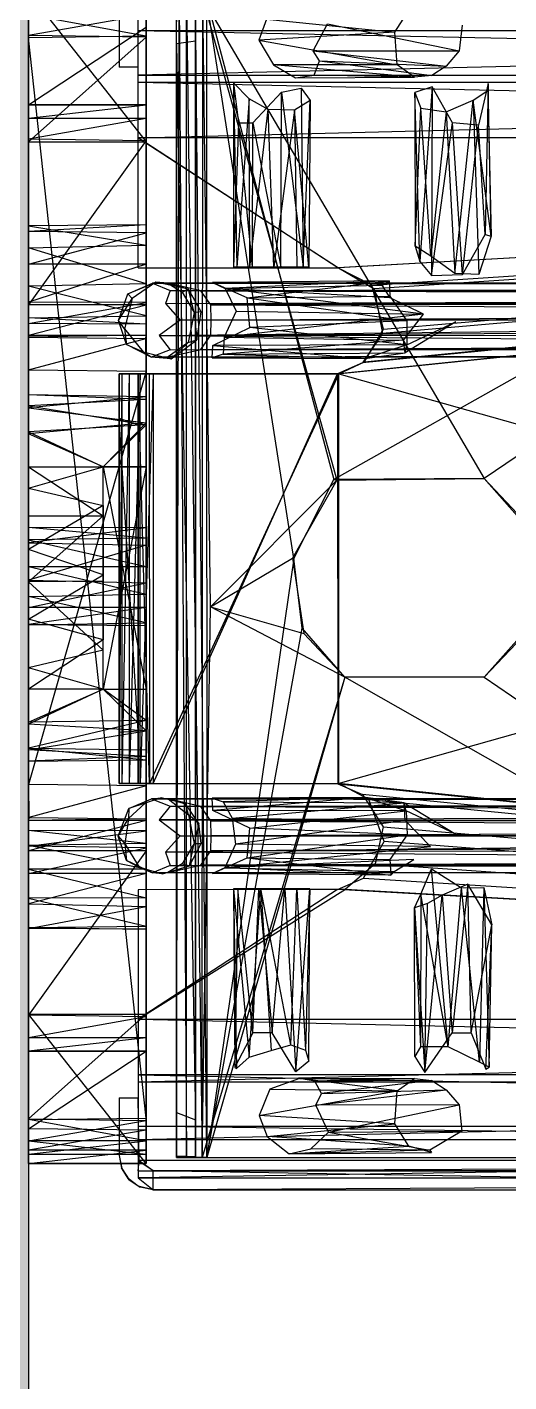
# Model space of a CAD drawing. Header units: inches. Extents: x 0 to 54693, y 0 to 31146.
# Drawn here: x 47753.1 to 47784.9, y 8073.6 to 8163 of the extents above; entities that cross this region are included whole.
import ezdxf

# ---------------------------------------------------------------- set-up
doc = ezdxf.new("R2010")
doc.units = ezdxf.units.IN
doc.header["$MEASUREMENT"] = 0
doc.layers.add('Added', color=3, linetype='Continuous')

msp = doc.modelspace()

# ---------------------------------------------------------------- linework, layer by layer
at = {"layer": 'Added', "linetype": 'Continuous', "lineweight": -2, "ltscale": 0.18}
for p, q in [((47753.23, 8213.325), (47753.23, 5058.325)), ((47760.461, 8147.092), (47760.461, 8166.111)), ((47753.23, 8165.237), (47753.23, 8088.037)), ((47753.23, 8165.237), (47760.989, 8155.387)), ((47753.23, 8129.963), (47753.23, 8165.236)), ((47753.23, 8165.236), (47753.23, 8129.156)), ((47753.23, 8165.236), (47753.23, 8123.552)), ((47760.989, 8088.037), (47760.989, 8165.237)), ((47760.989, 8165.236), (47760.989, 8124.781)), ((47760.989, 8165.236), (47760.989, 8157.837)), ((47753.23, 8162.406), (47753.23, 8164.631)), ((47753.23, 8164.628), (47753.23, 8162.246)), ((47753.23, 8162.406), (47753.23, 8164.628)), ((47759.211, 8164.65), (47759.211, 8160.315)), ((47760.988, 8164.628), (47760.989, 8162.293)), ((47760.989, 8164.632), (47760.989, 8162.293)), ((47760.989, 8162.348), (47760.989, 8164.632)), ((47763, 8088.435), (47762.994, 8164.837)), ((47762.994, 8161.84), (47762.994, 8164.837)), ((47762.994, 8161.84), (47763.006, 8164.754)), ((47763, 8088.435), (47763.166, 8164.837)), ((47763.166, 8164.837), (47763.653, 8088.437)), ((47763.653, 8088.437), (47763.653, 8164.837)), ((47763.653, 8164.837), (47764.684, 8088.437)), ((47764.247, 8164.837), (47764.244, 8162.024)), ((47764.245, 8164.782), (47764.244, 8162.024)), ((47764.246, 8088.437), (47764.247, 8164.837)), ((47764.993, 8088.437), (47764.247, 8164.837)), ((47764.684, 8088.437), (47764.736, 8164.837)), ((47764.736, 8164.837), (47783.287, 8133.187)), ((47765.244, 8124.727), (47764.736, 8164.837)), ((47764.736, 8164.837), (47773.568, 8133.088)), ((47764.98, 8164.837), (47764.993, 8088.437)), ((47764.98, 8164.837), (47773.378, 8133.135)), ((47770.741, 8127.92), (47764.98, 8164.837)), ((47829.694, 8164.837), (47773.378, 8133.135)), ((47777.393, 8162.616), (47778.336, 8164.096)), ((47829.694, 8164.837), (47783.287, 8133.187)), ((47753.23, 8163.759), (47753.23, 8162.406)), ((47753.23, 8162.246), (47753.23, 8163.759)), ((47760.989, 8162.348), (47753.23, 8163.759)), ((47760.989, 8163.759), (47753.23, 8162.406)), ((47924.805, 8163.605), (47760.461, 8159.791)), ((47760.989, 8163.759), (47760.989, 8162.348)), ((47768.918, 8163.47), (47768.428, 8162.101)), ((47768.918, 8163.47), (47777.393, 8162.616)), ((47772.005, 8161.389), (47772.943, 8163.175)), ((47772.943, 8163.175), (47781.632, 8161.382)), ((47753.23, 8157.837), (47760.988, 8162.955)), ((47753.23, 8155.387), (47753.23, 8162.406)), ((47753.23, 8162.406), (47753.23, 8162.246)), ((47760.989, 8162.293), (47753.23, 8162.406)), ((47760.989, 8162.348), (47753.23, 8162.246)), ((47753.23, 8155.387), (47760.989, 8162.293)), ((47753.23, 8162.246), (47753.23, 8090.929)), ((47753.23, 8162.246), (47753.23, 8137.979)), ((47753.23, 8136.268), (47753.23, 8162.246)), ((47753.231, 8126.376), (47753.23, 8162.246)), ((47753.23, 8162.246), (47753.23, 8155.387)), ((47753.23, 8133.961), (47753.23, 8162.246)), ((47753.23, 8162.246), (47753.23, 8130.724)), ((47760.989, 8091.028), (47753.23, 8162.246)), ((47760.461, 8162.721), (47924.805, 8159.331)), ((47760.461, 8162.721), (47924.805, 8162.721)), ((47760.988, 8162.955), (47760.989, 8157.837)), ((47760.989, 8162.348), (47760.989, 8119.306)), ((47760.989, 8091.028), (47760.989, 8162.348)), ((47760.989, 8155.387), (47760.989, 8162.348)), ((47760.989, 8162.348), (47760.989, 8136.724)), ((47760.989, 8162.348), (47760.989, 8133.969)), ((47760.989, 8162.348), (47760.989, 8162.293)), ((47777.393, 8162.616), (47768.428, 8162.101)), ((47777.558, 8160.455), (47777.393, 8162.616)), ((47781.844, 8163.084), (47781.632, 8161.382)), ((47764.244, 8162.024), (47762.994, 8161.84)), ((47762.994, 8091.396), (47762.994, 8161.84)), ((47762.994, 8161.84), (47762.994, 8088.516)), ((47763, 8088.435), (47762.994, 8161.84)), ((47762.994, 8161.84), (47764.244, 8090.906)), ((47764.244, 8162.024), (47764.244, 8088.46)), ((47764.244, 8162.024), (47764.246, 8088.437)), ((47764.244, 8090.906), (47764.244, 8162.024)), ((47768.428, 8162.101), (47777.558, 8160.455)), ((47768.428, 8162.101), (47769.379, 8160.474)), ((47772.005, 8161.389), (47781.632, 8161.382)), ((47772.415, 8160.736), (47772.005, 8161.389)), ((47772.005, 8161.389), (47780.771, 8160.388)), ((47781.632, 8161.382), (47780.771, 8160.388)), ((47777.558, 8160.455), (47769.379, 8160.474)), ((47778.697, 8159.646), (47769.379, 8160.474)), ((47769.379, 8160.474), (47770.836, 8159.607)), ((47772.082, 8159.788), (47772.415, 8160.736)), ((47772.415, 8160.736), (47780.771, 8160.388)), ((47772.415, 8160.736), (47779.829, 8159.767)), ((47778.697, 8159.646), (47777.558, 8160.455)), ((47760.461, 8160.315), (47759.211, 8160.315)), ((47760.461, 8159.791), (47924.805, 8159.791)), ((47760.461, 8155.65), (47924.805, 8159.791)), ((47770.836, 8159.607), (47772.082, 8159.788)), ((47770.836, 8159.607), (47778.697, 8159.646)), ((47772.082, 8159.788), (47779.829, 8159.767)), ((47778.697, 8159.646), (47772.082, 8159.788)), ((47779.829, 8159.767), (47778.697, 8159.646)), ((47780.771, 8160.388), (47779.829, 8159.767)), ((47760.461, 8159.331), (47924.805, 8159.331)), ((47760.461, 8159.331), (47924.805, 8155.65)), ((47766.751, 8159.269), (47766.752, 8147.137)), ((47766.751, 8159.269), (47767.088, 8156.637)), ((47767.779, 8158.221), (47766.751, 8159.269)), ((47766.751, 8159.269), (47766.968, 8147.137)), ((47769.922, 8158.653), (47771.213, 8158.93)), ((47771.213, 8158.93), (47771.339, 8147.137)), ((47771.213, 8158.93), (47771.818, 8158.112)), ((47779.851, 8159.006), (47778.702, 8158.633)), ((47779.851, 8159.006), (47779.037, 8147.51)), ((47779.851, 8159.006), (47779.818, 8146.573)), ((47781.199, 8156.637), (47779.851, 8159.006)), ((47782.571, 8158.134), (47783.536, 8158.768)), ((47783.541, 8159.227), (47782.911, 8156.485)), ((47783.541, 8159.227), (47783.351, 8149.276)), ((47783.536, 8158.768), (47783.541, 8159.227)), ((47783.536, 8158.768), (47783.744, 8149.174)), ((47783.744, 8149.174), (47783.541, 8159.227)), ((47760.989, 8157.837), (47753.23, 8157.832)), ((47753.23, 8157.837), (47753.23, 8149.47)), ((47753.23, 8123.552), (47753.23, 8157.837)), ((47760.989, 8157.837), (47753.23, 8157.837)), ((47753.23, 8157.832), (47753.23, 8149.854)), ((47753.23, 8148.399), (47753.23, 8157.832)), ((47753.23, 8157.832), (47753.23, 8149.47)), ((47753.23, 8155.583), (47753.23, 8157.832)), ((47753.23, 8157.832), (47760.989, 8157.829)), ((47753.23, 8156.959), (47760.989, 8157.829)), ((47760.989, 8157.837), (47760.989, 8157.829)), ((47760.989, 8157.837), (47760.989, 8149.391)), ((47760.989, 8157.829), (47760.989, 8148.575)), ((47760.989, 8157.829), (47760.989, 8149.909)), ((47760.989, 8156.959), (47760.989, 8157.829)), ((47760.989, 8157.829), (47760.989, 8155.474)), ((47760.989, 8144.637), (47760.989, 8157.829)), ((47760.989, 8157.829), (47760.989, 8149.391)), ((47767.779, 8158.221), (47766.968, 8147.137)), ((47767.82, 8147.137), (47767.779, 8158.221)), ((47769.034, 8157.521), (47767.779, 8158.221)), ((47768.034, 8156.637), (47769.922, 8158.653)), ((47769.871, 8147.138), (47769.922, 8158.653)), ((47769.922, 8158.653), (47771.339, 8147.137)), ((47771.818, 8158.112), (47770.765, 8157.477)), ((47771.339, 8147.137), (47771.818, 8158.112)), ((47771.818, 8158.112), (47771.711, 8147.137)), ((47779.037, 8147.51), (47778.702, 8158.633)), ((47778.702, 8158.633), (47778.74, 8148.518)), ((47778.702, 8158.633), (47779.117, 8157.616)), ((47780.782, 8157.372), (47782.571, 8158.134)), ((47781.353, 8146.714), (47782.571, 8158.134)), ((47782.571, 8158.134), (47782.929, 8146.644)), ((47783.744, 8149.174), (47782.571, 8158.134)), ((47753.23, 8156.959), (47753.23, 8155.583)), ((47753.23, 8156.959), (47760.989, 8156.959)), ((47753.23, 8155.583), (47760.989, 8156.959)), ((47767.82, 8147.137), (47769.034, 8157.521)), ((47769.422, 8147.138), (47769.034, 8157.521)), ((47770.765, 8157.477), (47769.034, 8157.521)), ((47770.765, 8157.477), (47769.422, 8147.138)), ((47770.765, 8157.477), (47770.924, 8147.137)), ((47771.711, 8147.137), (47770.765, 8157.477)), ((47778.74, 8148.518), (47779.117, 8157.616)), ((47779.117, 8157.616), (47780.782, 8157.372)), ((47779.759, 8147.855), (47779.117, 8157.616)), ((47780.782, 8157.372), (47779.759, 8147.855)), ((47780.782, 8157.372), (47781.353, 8146.714)), ((47767.088, 8156.637), (47766.752, 8147.137)), ((47767.088, 8156.637), (47768.034, 8156.637)), ((47768.011, 8147.137), (47767.088, 8156.637)), ((47768.011, 8147.137), (47768.034, 8156.637)), ((47768.034, 8156.637), (47769.871, 8147.138)), ((47779.818, 8146.573), (47781.199, 8156.637)), ((47781.85, 8146.642), (47781.199, 8156.637)), ((47782.911, 8156.485), (47781.199, 8156.637)), ((47781.85, 8146.642), (47782.911, 8156.485)), ((47783.351, 8149.276), (47782.911, 8156.485)), ((47753.229, 8138.714), (47753.23, 8155.387)), ((47753.23, 8144.637), (47753.23, 8155.583)), ((47753.23, 8155.583), (47760.989, 8155.474)), ((47760.989, 8155.474), (47753.23, 8144.637)), ((47753.23, 8155.387), (47760.989, 8155.387)), ((47753.23, 8155.387), (47753.23, 8137.979)), ((47924.805, 8155.65), (47760.461, 8155.65)), ((47773.626, 8147.081), (47760.461, 8155.65)), ((47760.461, 8155.65), (47773.688, 8147.088)), ((47760.989, 8155.387), (47760.988, 8128.796)), ((47760.989, 8155.387), (47760.99, 8138.573)), ((47760.989, 8155.387), (47760.989, 8136.873)), ((47760.989, 8155.387), (47760.989, 8138.408)), ((47760.989, 8136.724), (47760.989, 8155.387)), ((47773.61, 8140.098), (47924.805, 8155.65)), ((47924.805, 8155.65), (47773.626, 8147.081)), ((47924.805, 8155.65), (47773.629, 8113.07)), ((47924.805, 8155.65), (47773.688, 8147.088)), ((47924.805, 8155.65), (47773.701, 8140.102)), ((47924.805, 8155.65), (47775.269, 8140.811)), ((47775.388, 8140.891), (47924.805, 8155.65)), ((47775.875, 8145.947), (47924.805, 8155.65)), ((47924.805, 8155.65), (47776.039, 8145.704)), ((47924.805, 8155.65), (47776.571, 8142.756)), ((47776.655, 8143.039), (47924.805, 8155.65)), ((47760.989, 8149.909), (47753.23, 8149.854)), ((47760.989, 8149.909), (47753.23, 8149.47)), ((47753.23, 8149.47), (47753.23, 8149.854)), ((47753.23, 8149.854), (47760.989, 8148.575)), ((47753.23, 8149.854), (47753.23, 8148.399)), ((47760.989, 8149.391), (47760.989, 8149.909)), ((47760.989, 8149.909), (47760.989, 8148.575)), ((47753.23, 8088.037), (47753.23, 8149.47)), ((47753.23, 8147.317), (47753.23, 8149.47)), ((47760.989, 8149.391), (47753.23, 8149.47)), ((47753.23, 8147.317), (47760.989, 8149.391)), ((47760.989, 8149.391), (47760.989, 8124.781)), ((47760.989, 8149.391), (47760.989, 8147.326)), ((47781.85, 8146.642), (47783.351, 8149.276)), ((47783.744, 8149.174), (47782.929, 8146.644)), ((47783.351, 8149.276), (47783.744, 8149.174)), ((47753.23, 8148.399), (47760.989, 8148.575)), ((47753.23, 8144.637), (47753.23, 8148.399)), ((47760.988, 8146.028), (47753.23, 8148.399)), ((47753.23, 8145.869), (47753.23, 8148.399)), ((47760.988, 8146.028), (47760.989, 8148.575)), ((47760.989, 8148.575), (47760.989, 8144.637)), ((47778.74, 8148.518), (47779.037, 8147.51)), ((47779.759, 8147.855), (47778.74, 8148.518)), ((47760.989, 8147.326), (47753.23, 8147.317)), ((47760.989, 8147.326), (47753.23, 8144.827)), ((47753.23, 8147.317), (47753.23, 8144.827)), ((47753.23, 8088.037), (47753.23, 8147.317)), ((47760.461, 8147.092), (47773.626, 8147.081)), ((47760.461, 8147.092), (47773.688, 8147.088)), ((47760.989, 8144.792), (47760.989, 8147.326)), ((47768.011, 8147.137), (47766.752, 8147.137)), ((47766.752, 8147.137), (47766.968, 8147.137)), ((47766.968, 8147.137), (47767.82, 8147.137)), ((47767.82, 8147.137), (47769.422, 8147.138)), ((47769.871, 8147.138), (47768.011, 8147.137)), ((47769.422, 8147.138), (47770.924, 8147.137)), ((47771.339, 8147.137), (47769.871, 8147.138)), ((47770.924, 8147.137), (47771.711, 8147.137)), ((47771.711, 8147.137), (47771.339, 8147.137)), ((47773.626, 8147.081), (47773.688, 8147.088)), ((47775.875, 8145.947), (47773.626, 8147.081)), ((47773.688, 8147.088), (47776.039, 8145.704)), ((47779.037, 8147.51), (47779.818, 8146.573)), ((47781.353, 8146.714), (47779.759, 8147.855)), ((47777.023, 8146.224), (47765.365, 8146.123)), ((47777.023, 8146.224), (47766.19, 8145.719)), ((47767.656, 8145.096), (47777.023, 8146.224)), ((47776.552, 8145.947), (47777.023, 8146.224)), ((47777.023, 8146.224), (47777.068, 8145.208)), ((47779.818, 8146.573), (47781.85, 8146.642)), ((47782.929, 8146.644), (47781.353, 8146.714)), ((47760.988, 8146.028), (47753.23, 8145.869)), ((47753.23, 8145.869), (47753.231, 8143.778)), ((47760.989, 8143.923), (47753.23, 8145.869)), ((47759.161, 8143.601), (47759.786, 8145.359)), ((47759.786, 8145.359), (47761.616, 8146.142)), ((47759.786, 8145.359), (47761.411, 8146.077)), ((47759.786, 8145.359), (47760.069, 8145.065)), ((47761.616, 8146.142), (47760.069, 8145.065)), ((47760.988, 8146.028), (47760.989, 8144.637)), ((47760.988, 8146.028), (47760.989, 8143.923)), ((47761.411, 8146.077), (47761.616, 8146.142)), ((47939.215, 8146.134), (47761.411, 8146.077)), ((47761.411, 8146.077), (47762.576, 8145.592)), ((47761.411, 8146.077), (47938.728, 8145.938)), ((47762.427, 8146.068), (47761.411, 8146.077)), ((47763.776, 8145.68), (47761.616, 8146.142)), ((47762.427, 8146.068), (47761.616, 8146.142)), ((47762.576, 8145.592), (47762.271, 8144.725)), ((47762.271, 8144.725), (47938.328, 8145.386)), ((47939.215, 8146.134), (47762.427, 8146.068)), ((47764.595, 8145.576), (47762.427, 8146.068)), ((47762.427, 8146.068), (47939.783, 8145.836)), ((47762.427, 8146.068), (47763.776, 8145.68)), ((47762.427, 8146.068), (47763.366, 8145.484)), ((47762.576, 8145.592), (47938.728, 8145.938)), ((47762.576, 8145.592), (47938.328, 8145.386)), ((47763.366, 8145.484), (47763.776, 8145.68)), ((47763.366, 8145.484), (47764.154, 8144.141)), ((47764.615, 8144.172), (47763.776, 8145.68)), ((47764.154, 8144.141), (47763.776, 8145.68)), ((47764.595, 8145.576), (47939.783, 8145.836)), ((47765.251, 8144.633), (47764.595, 8145.576)), ((47764.595, 8145.576), (47940.268, 8144.909)), ((47767.656, 8145.096), (47765.365, 8146.123)), ((47765.365, 8146.123), (47766.19, 8145.719)), ((47766.19, 8145.719), (47776.552, 8145.947)), ((47777.085, 8145.114), (47766.19, 8145.719)), ((47766.19, 8145.719), (47766.925, 8144.233)), ((47779.294, 8144.033), (47766.19, 8145.719)), ((47776.655, 8143.039), (47775.875, 8145.947)), ((47776.039, 8145.704), (47776.571, 8142.756)), ((47777.085, 8145.114), (47776.552, 8145.947)), ((47753.23, 8088.037), (47753.23, 8144.827)), ((47760.989, 8144.792), (47753.23, 8144.827)), ((47753.23, 8144.827), (47753.23, 8143.421)), ((47753.23, 8143.421), (47760.989, 8144.792)), ((47753.23, 8144.637), (47753.231, 8143.778)), ((47753.23, 8142.637), (47760.989, 8144.637)), ((47760.989, 8144.637), (47753.23, 8144.637)), ((47759.161, 8143.601), (47760.069, 8145.065)), ((47760.069, 8145.065), (47759.556, 8143.055)), ((47760.989, 8109.961), (47760.989, 8144.792)), ((47760.989, 8124.781), (47760.989, 8144.792)), ((47760.989, 8144.792), (47760.989, 8143.365)), ((47760.989, 8144.792), (47760.989, 8108.85)), ((47760.989, 8144.637), (47760.989, 8143.923)), ((47762.271, 8144.725), (47763.233, 8143.637)), ((47938.101, 8144.568), (47762.271, 8144.725)), ((47763.233, 8143.637), (47938.101, 8144.568)), ((47940.268, 8144.909), (47765.251, 8144.633)), ((47765.278, 8143.629), (47765.251, 8144.633)), ((47765.251, 8144.633), (47940.438, 8143.675)), ((47767.656, 8145.096), (47777.068, 8145.208)), ((47767.817, 8143.143), (47767.656, 8145.096)), ((47767.656, 8145.096), (47778.196, 8143.578)), ((47777.068, 8145.208), (47778.196, 8143.578)), ((47779.294, 8144.033), (47777.085, 8145.114)), ((47753.231, 8143.778), (47753.23, 8142.637)), ((47753.23, 8143.421), (47753.231, 8143.778)), ((47753.231, 8143.778), (47760.989, 8143.923)), ((47760.989, 8143.365), (47753.231, 8143.778)), ((47759.696, 8142.037), (47759.161, 8143.601)), ((47759.556, 8143.055), (47759.161, 8143.601)), ((47760.989, 8143.923), (47760.989, 8142.637)), ((47760.989, 8143.923), (47760.989, 8143.365)), ((47763.233, 8143.637), (47761.854, 8142.618)), ((47761.854, 8142.618), (47850.61, 8143.637)), ((47850.61, 8143.637), (47763.233, 8143.637)), ((47764.154, 8144.141), (47763.767, 8142.159)), ((47764.615, 8144.172), (47764.154, 8144.141)), ((47764.154, 8144.141), (47764.332, 8142.346)), ((47764.332, 8142.346), (47764.615, 8144.172)), ((47765.249, 8142.651), (47940.438, 8143.675)), ((47765.249, 8142.651), (47765.278, 8143.629)), ((47940.438, 8143.675), (47765.278, 8143.629)), ((47766.925, 8144.233), (47766.126, 8142.518)), ((47779.294, 8144.033), (47766.126, 8142.518)), ((47766.925, 8144.233), (47779.294, 8144.033)), ((47778.196, 8143.578), (47767.817, 8143.143)), ((47777.971, 8142.315), (47779.294, 8144.033)), ((47781.427, 8143.525), (47778.077, 8141.486)), ((47778.196, 8143.578), (47778.183, 8142.013)), ((47778.183, 8142.013), (47781.427, 8143.525)), ((47753.23, 8109.995), (47753.23, 8143.421)), ((47760.989, 8143.365), (47753.23, 8143.421)), ((47753.23, 8140.351), (47753.23, 8143.421)), ((47753.23, 8140.351), (47753.23, 8142.637)), ((47753.23, 8142.637), (47760.989, 8142.637)), ((47753.23, 8142.637), (47753.236, 8142.514)), ((47760.989, 8142.637), (47753.236, 8142.514)), ((47759.556, 8143.055), (47759.696, 8142.037)), ((47759.556, 8143.055), (47760.793, 8141.536)), ((47760.972, 8142.426), (47760.989, 8142.637)), ((47760.989, 8140.267), (47760.989, 8143.365)), ((47760.989, 8143.365), (47760.989, 8142.637)), ((47760.989, 8109.961), (47760.989, 8143.365)), ((47761.854, 8142.618), (47762.576, 8141.682)), ((47761.854, 8142.618), (47850.969, 8141.869)), ((47764.595, 8141.706), (47765.249, 8142.651)), ((47765.249, 8142.651), (47940.286, 8142.431)), ((47765.386, 8141.971), (47767.817, 8143.143)), ((47778.183, 8142.013), (47767.817, 8143.143)), ((47776.571, 8142.756), (47775.269, 8140.811)), ((47775.388, 8140.891), (47776.655, 8143.039)), ((47753.236, 8142.514), (47753.23, 8140.351)), ((47753.23, 8140.351), (47760.972, 8142.426)), ((47753.236, 8142.514), (47760.972, 8142.426)), ((47761.317, 8141.195), (47759.696, 8142.037)), ((47759.696, 8142.037), (47760.793, 8141.536)), ((47760.989, 8140.267), (47760.972, 8142.426)), ((47763.767, 8142.159), (47762.436, 8141.211)), ((47762.436, 8141.211), (47764.595, 8141.706)), ((47762.576, 8141.682), (47850.969, 8141.869)), ((47762.648, 8141.092), (47764.332, 8142.346)), ((47763.767, 8142.159), (47762.648, 8141.092)), ((47763.767, 8142.159), (47764.332, 8142.346)), ((47764.595, 8141.706), (47940.286, 8142.431)), ((47939.813, 8141.464), (47764.595, 8141.706)), ((47765.339, 8141.152), (47765.386, 8141.971)), ((47778.183, 8142.013), (47765.386, 8141.971)), ((47765.386, 8141.971), (47775.445, 8141.109)), ((47766.126, 8142.518), (47766.079, 8141.391)), ((47777.971, 8142.315), (47766.079, 8141.391)), ((47766.126, 8142.518), (47777.971, 8142.315)), ((47778.183, 8142.013), (47775.445, 8141.109)), ((47778.077, 8141.486), (47777.971, 8142.315)), ((47778.077, 8141.486), (47778.183, 8142.013)), ((47761.317, 8141.195), (47760.793, 8141.536)), ((47760.793, 8141.536), (47762.648, 8141.092)), ((47762.576, 8141.682), (47761.317, 8141.195)), ((47938.65, 8141.407), (47761.317, 8141.195)), ((47761.317, 8141.195), (47762.436, 8141.211)), ((47762.648, 8141.092), (47761.317, 8141.195)), ((47939.223, 8141.14), (47761.317, 8141.195)), ((47762.436, 8141.211), (47939.813, 8141.464)), ((47762.436, 8141.211), (47762.648, 8141.092)), ((47762.436, 8141.211), (47939.223, 8141.14)), ((47938.65, 8141.407), (47762.576, 8141.682)), ((47766.079, 8141.391), (47765.339, 8141.152)), ((47765.339, 8141.152), (47775.445, 8141.109)), ((47766.079, 8141.391), (47778.077, 8141.486)), ((47766.079, 8141.391), (47775.445, 8141.109)), ((47775.269, 8140.811), (47773.61, 8140.098)), ((47773.701, 8140.102), (47775.388, 8140.891)), ((47775.445, 8141.109), (47778.077, 8141.486)), ((47753.23, 8113.008), (47753.23, 8140.351)), ((47753.23, 8140.351), (47753.23, 8110.637)), ((47753.23, 8140.351), (47760.989, 8140.267)), ((47760.989, 8140.267), (47753.23, 8113.008)), ((47759.211, 8140.085), (47759.21, 8137.173)), ((47759.211, 8140.092), (47760.463, 8140.092)), ((47760.463, 8140.092), (47759.211, 8140.085)), ((47759.211, 8113.082), (47759.211, 8140.092)), ((47761.461, 8140.092), (47759.211, 8140.092)), ((47759.382, 8140.092), (47759.211, 8113.082)), ((47760.461, 8140.089), (47759.211, 8140.085)), ((47759.211, 8140.085), (47759.211, 8116.443)), ((47759.87, 8140.092), (47759.382, 8113.082)), ((47759.382, 8140.092), (47759.382, 8113.082)), ((47760.6, 8140.092), (47759.87, 8113.082)), ((47759.87, 8140.092), (47759.87, 8113.082)), ((47760.461, 8140.089), (47760.46, 8113.101)), ((47760.46, 8136.73), (47760.461, 8140.089)), ((47760.463, 8140.092), (47760.461, 8140.089)), ((47760.461, 8140.089), (47760.462, 8113.082)), ((47760.461, 8116.536), (47760.461, 8140.089)), ((47760.462, 8113.082), (47760.463, 8140.092)), ((47761.22, 8113.082), (47760.463, 8140.092)), ((47760.463, 8140.092), (47761.196, 8140.092)), ((47761.461, 8140.092), (47760.6, 8113.082)), ((47760.6, 8113.082), (47760.6, 8140.092)), ((47760.989, 8140.267), (47760.989, 8112.924)), ((47760.989, 8109.961), (47760.989, 8140.267)), ((47773.701, 8140.102), (47761.196, 8140.092)), ((47773.61, 8140.098), (47761.196, 8140.092)), ((47761.196, 8140.092), (47761.22, 8113.082)), ((47761.196, 8140.092), (47761.461, 8140.092)), ((47773.701, 8140.102), (47761.22, 8113.082)), ((47761.461, 8140.092), (47773.61, 8140.098)), ((47761.461, 8113.082), (47773.61, 8140.098)), ((47761.461, 8140.092), (47761.461, 8113.082)), ((47773.61, 8140.098), (47773.701, 8140.102)), ((47773.61, 8140.098), (47773.629, 8113.07)), ((47773.689, 8113.077), (47773.701, 8140.102)), ((47773.701, 8140.102), (47924.805, 8097.553)), ((47753.229, 8138.714), (47753.23, 8137.979)), ((47760.99, 8138.573), (47753.229, 8138.714)), ((47753.229, 8138.714), (47753.23, 8137.851)), ((47760.989, 8138.408), (47753.229, 8138.714)), ((47760.99, 8138.573), (47753.23, 8137.851)), ((47760.989, 8138.408), (47753.23, 8137.979)), ((47760.99, 8138.573), (47760.989, 8138.408)), ((47760.99, 8138.573), (47760.989, 8136.873)), ((47760.989, 8138.408), (47760.989, 8136.724)), ((47753.23, 8136.268), (47753.23, 8137.979)), ((47753.23, 8137.979), (47760.989, 8136.724)), ((47753.23, 8137.851), (47760.989, 8136.873)), ((47760.989, 8136.873), (47753.23, 8136.147)), ((47760.989, 8136.724), (47753.23, 8136.268)), ((47760.989, 8136.873), (47758.148, 8133.969)), ((47760.989, 8136.724), (47758.148, 8133.969)), ((47759.21, 8137.173), (47760.46, 8136.73)), ((47759.211, 8116.443), (47759.21, 8137.173)), ((47760.461, 8116.536), (47759.21, 8137.173)), ((47760.461, 8116.536), (47760.46, 8136.73)), ((47760.989, 8133.969), (47760.989, 8136.873)), ((47760.989, 8136.724), (47760.989, 8133.969)), ((47753.23, 8136.287), (47753.229, 8128.948)), ((47753.229, 8123.911), (47753.23, 8136.287)), ((47753.23, 8136.287), (47753.23, 8126.495)), ((47753.23, 8136.287), (47753.23, 8129.963)), ((47753.23, 8132.555), (47753.23, 8136.287)), ((47753.23, 8136.268), (47758.148, 8133.969)), ((47753.23, 8136.268), (47753.23, 8133.961)), ((47753.23, 8136.147), (47753.23, 8132.555)), ((47758.148, 8133.969), (47753.23, 8136.147)), ((47753.23, 8133.961), (47758.148, 8133.969)), ((47753.23, 8132.555), (47758.148, 8133.969)), ((47753.23, 8133.961), (47758.148, 8130.724)), ((47758.148, 8133.969), (47760.989, 8133.969)), ((47758.148, 8119.306), (47758.148, 8133.969)), ((47758.148, 8133.969), (47760.989, 8119.306)), ((47760.989, 8133.969), (47758.148, 8119.306)), ((47760.989, 8133.969), (47758.148, 8133.969)), ((47773.568, 8133.088), (47765.244, 8124.727)), ((47773.568, 8133.088), (47770.646, 8127.935)), ((47770.741, 8127.92), (47773.378, 8133.135)), ((47783.287, 8133.187), (47773.378, 8133.135)), ((47773.378, 8133.135), (47773.568, 8133.088)), ((47773.568, 8133.088), (47783.287, 8133.187)), ((47783.287, 8133.187), (47785.976, 8130.159)), ((47785.845, 8130.492), (47783.287, 8133.187)), ((47753.23, 8132.555), (47758.148, 8131.409)), ((47753.23, 8132.555), (47753.23, 8128.508)), ((47758.148, 8131.409), (47753.23, 8128.508)), ((47758.148, 8131.409), (47758.152, 8126.84)), ((47753.231, 8126.376), (47753.23, 8130.724)), ((47753.23, 8130.724), (47758.148, 8130.724)), ((47758.148, 8130.724), (47753.231, 8126.376)), ((47758.152, 8126.435), (47758.148, 8130.724)), ((47753.23, 8129.963), (47753.229, 8128.948)), ((47760.989, 8129.931), (47753.229, 8128.948)), ((47760.989, 8129.931), (47753.23, 8129.963)), ((47753.23, 8129.963), (47753.23, 8129.156)), ((47760.989, 8129.268), (47753.23, 8129.963)), ((47760.989, 8129.268), (47753.23, 8129.156)), ((47760.988, 8128.796), (47760.989, 8129.931)), ((47760.989, 8129.931), (47760.989, 8129.268)), ((47760.989, 8124.781), (47760.989, 8129.268)), ((47760.989, 8129.268), (47760.989, 8127.381)), ((47753.23, 8126.495), (47753.229, 8128.948)), ((47753.229, 8128.948), (47760.988, 8128.796)), ((47753.23, 8128.508), (47753.229, 8123.911)), ((47753.23, 8129.156), (47753.23, 8127.381)), ((47753.23, 8129.156), (47760.989, 8127.381)), ((47760.988, 8128.796), (47753.23, 8126.495)), ((47758.152, 8126.84), (47753.23, 8128.508)), ((47760.988, 8128.796), (47760.989, 8126.325)), ((47770.741, 8127.92), (47764.993, 8088.437)), ((47765.244, 8124.727), (47770.646, 8127.935)), ((47770.646, 8127.935), (47771.401, 8122.977)), ((47771.287, 8123.316), (47770.741, 8127.92)), ((47753.229, 8123.911), (47758.152, 8126.84)), ((47753.23, 8127.381), (47760.989, 8127.381)), ((47753.23, 8127.381), (47760.989, 8125.558)), ((47758.152, 8126.84), (47758.148, 8122.551)), ((47760.989, 8127.381), (47760.989, 8125.558)), ((47753.23, 8097.887), (47753.23, 8126.495)), ((47753.23, 8126.495), (47760.989, 8126.325)), ((47753.23, 8126.495), (47753.23, 8124.698)), ((47753.231, 8126.376), (47753.23, 8090.929)), ((47753.231, 8126.376), (47753.23, 8120.72)), ((47753.23, 8124.698), (47760.989, 8126.325)), ((47758.152, 8126.435), (47753.231, 8126.376)), ((47758.148, 8121.865), (47753.231, 8126.376)), ((47758.148, 8121.865), (47758.152, 8126.435)), ((47753.23, 8125.409), (47760.989, 8125.558)), ((47753.23, 8125.409), (47753.23, 8123.552)), ((47760.989, 8123.67), (47753.23, 8125.409)), ((47760.989, 8125.558), (47760.989, 8123.67)), ((47760.989, 8125.558), (47760.989, 8124.781)), ((47760.989, 8108.85), (47760.989, 8124.781)), ((47760.989, 8104.979), (47760.989, 8124.781)), ((47760.989, 8124.781), (47760.989, 8123.67)), ((47764.684, 8088.437), (47765.244, 8124.727)), ((47774.101, 8120.087), (47765.244, 8124.727)), ((47765.244, 8124.727), (47771.401, 8122.977)), ((47753.23, 8097.887), (47753.229, 8123.911)), ((47758.148, 8122.551), (47753.229, 8123.911)), ((47753.23, 8119.313), (47753.229, 8123.911)), ((47760.989, 8124.698), (47753.23, 8124.698)), ((47760.989, 8124.698), (47753.23, 8123.567)), ((47760.989, 8124.698), (47760.989, 8123.489)), ((47753.23, 8123.552), (47760.989, 8123.67)), ((47753.23, 8123.552), (47753.23, 8123.567)), ((47760.989, 8123.489), (47753.23, 8123.567)), ((47753.23, 8088.037), (47753.23, 8123.552)), ((47760.989, 8123.489), (47753.23, 8123.552)), ((47760.989, 8123.67), (47760.989, 8088.037)), ((47760.989, 8123.489), (47760.989, 8123.67)), ((47760.989, 8097.887), (47760.989, 8123.489)), ((47760.989, 8088.037), (47760.989, 8123.489)), ((47764.993, 8088.437), (47771.287, 8123.316)), ((47774.101, 8120.087), (47771.287, 8123.316)), ((47771.401, 8122.977), (47774.101, 8120.087)), ((47783.287, 8120.087), (47785.976, 8123.115)), ((47758.148, 8122.551), (47753.23, 8119.313)), ((47785.845, 8122.782), (47783.287, 8120.087)), ((47758.148, 8121.865), (47753.23, 8120.72)), ((47753.23, 8090.929), (47753.23, 8120.72)), ((47753.23, 8120.72), (47753.23, 8117.127)), ((47758.148, 8119.306), (47753.23, 8120.72)), ((47774.101, 8120.087), (47764.684, 8088.437)), ((47774.101, 8120.087), (47764.993, 8088.437)), ((47829.694, 8088.437), (47774.101, 8120.087)), ((47783.287, 8120.087), (47774.101, 8120.087)), ((47783.287, 8120.087), (47829.694, 8088.437)), ((47753.23, 8119.313), (47753.229, 8117.006)), ((47758.148, 8119.306), (47753.229, 8117.006)), ((47758.148, 8119.306), (47753.23, 8119.313)), ((47753.23, 8117.127), (47758.148, 8119.306)), ((47758.148, 8119.306), (47760.989, 8119.306)), ((47760.989, 8117.244), (47758.148, 8119.306)), ((47758.148, 8119.306), (47760.989, 8119.306)), ((47758.148, 8119.306), (47760.989, 8116.55)), ((47760.989, 8119.306), (47760.989, 8116.55)), ((47760.989, 8119.306), (47760.989, 8091.028)), ((47760.989, 8119.306), (47760.989, 8117.244)), ((47753.23, 8097.887), (47753.229, 8117.006)), ((47760.989, 8116.55), (47753.229, 8117.006)), ((47753.229, 8117.006), (47753.231, 8115.296)), ((47760.989, 8117.244), (47753.23, 8115.423)), ((47760.989, 8117.244), (47753.23, 8117.127)), ((47753.23, 8090.929), (47753.23, 8117.127)), ((47753.23, 8117.127), (47753.23, 8115.423)), ((47760.989, 8117.244), (47760.989, 8115.296)), ((47760.989, 8117.244), (47760.989, 8091.028)), ((47753.231, 8115.296), (47760.989, 8116.55)), ((47760.461, 8116.536), (47759.211, 8116.443)), ((47759.211, 8116.443), (47759.211, 8113.094)), ((47760.46, 8113.101), (47760.461, 8116.536)), ((47760.989, 8116.55), (47760.989, 8097.887)), ((47760.989, 8116.55), (47760.989, 8114.867)), ((47753.23, 8114.561), (47753.23, 8115.423)), ((47753.23, 8115.423), (47753.23, 8090.929)), ((47753.23, 8115.423), (47760.989, 8115.296)), ((47753.23, 8115.423), (47760.989, 8114.651)), ((47753.23, 8114.561), (47753.231, 8115.296)), ((47753.23, 8097.887), (47753.231, 8115.296)), ((47760.989, 8114.867), (47753.231, 8115.296)), ((47760.989, 8115.296), (47760.989, 8091.028)), ((47760.989, 8115.296), (47760.989, 8114.651)), ((47760.989, 8114.867), (47753.23, 8114.561)), ((47753.23, 8114.561), (47760.989, 8114.651)), ((47753.23, 8097.887), (47753.23, 8114.561)), ((47753.23, 8090.981), (47753.23, 8114.561)), ((47753.23, 8114.561), (47753.23, 8090.929)), ((47753.23, 8088.647), (47753.23, 8114.561)), ((47760.989, 8097.887), (47760.989, 8114.867)), ((47760.989, 8114.651), (47760.989, 8114.867)), ((47760.989, 8114.651), (47760.989, 8097.887)), ((47760.989, 8090.869), (47760.989, 8114.651)), ((47760.989, 8114.651), (47760.989, 8091.028)), ((47760.989, 8114.651), (47760.989, 8088.643)), ((47753.23, 8113.008), (47753.247, 8110.849)), ((47760.989, 8112.924), (47753.23, 8113.008)), ((47760.989, 8112.924), (47753.247, 8110.849)), ((47759.211, 8113.094), (47760.46, 8113.101)), ((47760.462, 8113.082), (47759.211, 8113.094)), ((47760.462, 8113.082), (47759.211, 8113.082)), ((47759.211, 8113.082), (47761.461, 8113.082)), ((47760.46, 8113.101), (47760.462, 8113.082)), ((47761.22, 8113.082), (47760.462, 8113.082)), ((47760.983, 8110.76), (47760.989, 8112.924)), ((47760.989, 8112.924), (47760.989, 8109.961)), ((47760.989, 8112.924), (47760.989, 8110.637)), ((47761.461, 8113.082), (47761.22, 8113.082)), ((47761.22, 8113.082), (47773.689, 8113.077)), ((47761.461, 8113.082), (47773.689, 8113.077)), ((47761.461, 8113.082), (47773.629, 8113.07)), ((47773.689, 8113.077), (47773.629, 8113.07)), ((47773.629, 8113.07), (47775.269, 8112.367)), ((47773.629, 8113.07), (47924.805, 8097.553)), ((47924.805, 8097.553), (47773.689, 8113.077)), ((47775.68, 8112.023), (47773.689, 8113.077)), ((47924.805, 8097.553), (47775.269, 8112.367)), ((47775.269, 8112.367), (47776.63, 8110.226)), ((47759.148, 8109.617), (47759.839, 8111.432)), ((47760.934, 8111.783), (47759.832, 8110.772)), ((47759.839, 8111.432), (47759.832, 8110.772)), ((47761.979, 8112.135), (47759.839, 8111.432)), ((47759.839, 8111.432), (47761.348, 8112.076)), ((47760.934, 8111.783), (47759.839, 8111.432)), ((47761.979, 8112.135), (47760.934, 8111.783)), ((47761.348, 8112.076), (47761.979, 8112.135)), ((47761.348, 8112.076), (47939.223, 8112.134)), ((47761.348, 8112.076), (47762.576, 8111.592)), ((47938.641, 8111.871), (47761.348, 8112.076)), ((47762.447, 8112.068), (47761.348, 8112.076)), ((47762.576, 8111.592), (47761.855, 8110.693)), ((47938.323, 8111.358), (47761.855, 8110.693)), ((47763.581, 8111.739), (47761.979, 8112.135)), ((47761.979, 8112.135), (47762.447, 8112.068)), ((47939.223, 8112.134), (47762.447, 8112.068)), ((47764.595, 8111.569), (47762.447, 8112.068)), ((47762.447, 8112.068), (47939.814, 8111.811)), ((47762.447, 8112.068), (47763.581, 8111.739)), ((47762.447, 8112.068), (47763.789, 8111.026)), ((47762.576, 8111.592), (47938.641, 8111.871)), ((47762.576, 8111.592), (47938.323, 8111.358)), ((47764.457, 8110.453), (47763.581, 8111.739)), ((47763.789, 8111.026), (47763.581, 8111.739)), ((47764.595, 8111.569), (47939.814, 8111.811)), ((47765.249, 8110.624), (47764.595, 8111.569)), ((47764.595, 8111.569), (47940.286, 8110.844)), ((47775.474, 8112.161), (47765.35, 8112.119)), ((47765.385, 8111.303), (47765.35, 8112.119)), ((47765.35, 8112.119), (47766.079, 8111.883)), ((47775.474, 8112.161), (47765.385, 8111.303)), ((47775.474, 8112.161), (47766.079, 8111.883)), ((47766.079, 8111.883), (47766.652, 8110.795)), ((47766.079, 8111.883), (47778.017, 8111.804)), ((47766.652, 8110.795), (47778.017, 8111.804)), ((47775.474, 8112.161), (47778.131, 8111.287)), ((47778.017, 8111.804), (47775.474, 8112.161)), ((47776.682, 8109.271), (47775.68, 8112.023)), ((47775.68, 8112.023), (47924.805, 8097.553)), ((47778.017, 8111.804), (47781.427, 8109.75)), ((47778.131, 8111.287), (47778.017, 8111.804)), ((47778.072, 8110.652), (47778.017, 8111.804)), ((47753.247, 8110.849), (47753.23, 8110.637)), ((47760.983, 8110.76), (47753.23, 8110.637)), ((47760.989, 8110.637), (47753.23, 8110.637)), ((47760.989, 8110.637), (47753.23, 8108.637)), ((47753.247, 8110.849), (47760.983, 8110.76)), ((47759.148, 8109.617), (47759.832, 8110.772)), ((47759.832, 8110.772), (47759.578, 8109.115)), ((47760.989, 8110.637), (47760.983, 8110.76)), ((47760.988, 8109.134), (47760.989, 8110.637)), ((47760.989, 8109.961), (47760.989, 8110.637)), ((47761.855, 8110.693), (47938.106, 8110.547)), ((47761.855, 8110.693), (47763.233, 8109.637)), ((47763.233, 8109.637), (47938.106, 8110.547)), ((47763.789, 8111.026), (47764.154, 8109.133)), ((47764.457, 8110.453), (47763.789, 8111.026)), ((47764.457, 8110.453), (47764.154, 8109.133)), ((47764.626, 8109.125), (47764.457, 8110.453)), ((47765.249, 8110.624), (47940.286, 8110.844)), ((47765.278, 8109.646), (47765.249, 8110.624)), ((47765.249, 8110.624), (47940.438, 8109.6)), ((47778.131, 8111.287), (47765.385, 8111.303)), ((47767.817, 8110.132), (47765.385, 8111.303)), ((47766.652, 8110.795), (47766.885, 8109.079)), ((47766.652, 8110.795), (47778.072, 8110.652)), ((47778.072, 8110.652), (47766.885, 8109.079)), ((47767.817, 8110.132), (47778.131, 8111.287)), ((47779.745, 8108.92), (47778.072, 8110.652)), ((47781.427, 8109.75), (47778.131, 8111.287)), ((47778.131, 8111.287), (47778.208, 8109.705)), ((47760.989, 8109.961), (47753.23, 8109.995)), ((47753.23, 8109.005), (47753.23, 8109.995)), ((47760.988, 8109.134), (47753.23, 8109.995)), ((47753.23, 8109.995), (47753.23, 8108.959)), ((47753.23, 8108.959), (47760.989, 8109.961)), ((47759.692, 8107.997), (47759.148, 8109.617)), ((47759.148, 8109.617), (47759.578, 8109.115)), ((47760.989, 8109.961), (47760.988, 8109.134)), ((47760.989, 8109.961), (47760.989, 8108.85)), ((47850.61, 8109.637), (47762.273, 8108.551)), ((47763.233, 8109.637), (47762.273, 8108.551)), ((47763.233, 8109.637), (47850.61, 8109.637)), ((47765.251, 8108.642), (47765.278, 8109.646)), ((47940.438, 8109.6), (47765.251, 8108.642)), ((47940.438, 8109.6), (47765.278, 8109.646)), ((47767.654, 8108.177), (47767.817, 8110.132)), ((47767.654, 8108.177), (47778.208, 8109.705)), ((47778.208, 8109.705), (47767.817, 8110.132)), ((47776.63, 8110.226), (47776.107, 8107.78)), ((47776.63, 8110.226), (47924.805, 8097.553)), ((47778.208, 8109.705), (47777.068, 8108.067)), ((47760.988, 8109.134), (47753.23, 8109.005)), ((47760.989, 8107.431), (47753.23, 8109.005)), ((47760.989, 8108.85), (47753.23, 8108.959)), ((47753.23, 8107.16), (47760.989, 8108.85)), ((47759.578, 8109.115), (47760.525, 8107.571)), ((47759.578, 8109.115), (47759.692, 8107.997)), ((47760.989, 8107.431), (47760.988, 8109.134)), ((47760.988, 8109.134), (47760.989, 8108.637)), ((47760.989, 8107.16), (47760.989, 8108.85)), ((47764.154, 8109.133), (47763.366, 8107.791)), ((47763.842, 8107.664), (47764.154, 8109.133)), ((47763.842, 8107.664), (47764.626, 8109.125)), ((47764.154, 8109.133), (47764.626, 8109.125)), ((47764.595, 8107.698), (47765.251, 8108.642)), ((47940.268, 8108.366), (47765.251, 8108.642)), ((47766.885, 8109.079), (47766.176, 8107.535)), ((47766.176, 8107.535), (47779.745, 8108.92)), ((47779.745, 8108.92), (47766.885, 8109.079)), ((47775.337, 8106.836), (47776.682, 8109.271)), ((47924.805, 8097.553), (47776.682, 8109.271)), ((47753.23, 8095.441), (47753.23, 8108.637)), ((47760.989, 8108.637), (47753.23, 8097.8)), ((47760.989, 8108.637), (47753.23, 8108.637)), ((47753.23, 8108.637), (47753.23, 8105.527)), ((47761.41, 8107.197), (47759.692, 8107.997)), ((47759.692, 8107.997), (47760.525, 8107.571)), ((47760.989, 8108.637), (47760.989, 8097.691)), ((47760.989, 8105.557), (47760.989, 8108.637)), ((47850.969, 8107.869), (47762.273, 8108.551)), ((47762.273, 8108.551), (47762.576, 8107.682)), ((47763.366, 8107.791), (47762.427, 8107.207)), ((47762.576, 8107.682), (47850.969, 8107.869)), ((47763.366, 8107.791), (47763.842, 8107.664)), ((47940.268, 8108.366), (47764.595, 8107.698)), ((47765.356, 8107.148), (47767.654, 8108.177)), ((47778.638, 8108.076), (47766.176, 8107.535)), ((47767.654, 8108.177), (47777.068, 8108.067)), ((47767.654, 8108.177), (47777.122, 8107.044)), ((47776.107, 8107.78), (47774.14, 8106.12)), ((47776.107, 8107.78), (47924.805, 8097.553)), ((47777.068, 8108.067), (47777.122, 8107.044)), ((47777.36, 8107.273), (47778.638, 8108.076)), ((47753.23, 8107.431), (47760.989, 8105.557)), ((47760.989, 8107.431), (47753.23, 8107.431)), ((47753.23, 8105.527), (47753.23, 8107.431)), ((47753.23, 8105.149), (47753.23, 8107.16)), ((47760.989, 8107.16), (47753.23, 8107.16)), ((47760.989, 8107.16), (47753.23, 8105.149)), ((47760.525, 8107.571), (47762.07, 8107.139)), ((47760.525, 8107.571), (47761.41, 8107.197)), ((47760.989, 8105.557), (47760.989, 8107.431)), ((47760.989, 8104.979), (47760.989, 8107.16)), ((47762.576, 8107.682), (47761.41, 8107.197)), ((47938.725, 8107.336), (47761.41, 8107.197)), ((47761.41, 8107.197), (47762.427, 8107.207)), ((47762.07, 8107.139), (47761.41, 8107.197)), ((47939.214, 8107.14), (47761.41, 8107.197)), ((47762.07, 8107.139), (47763.842, 8107.664)), ((47762.427, 8107.207), (47762.07, 8107.139)), ((47762.427, 8107.207), (47764.595, 8107.698)), ((47762.427, 8107.207), (47763.842, 8107.664)), ((47762.427, 8107.207), (47939.783, 8107.439)), ((47939.214, 8107.14), (47762.427, 8107.207)), ((47762.576, 8107.682), (47938.725, 8107.336)), ((47764.595, 8107.698), (47939.783, 8107.439)), ((47766.176, 8107.535), (47765.356, 8107.148)), ((47777.122, 8107.044), (47765.356, 8107.148)), ((47777.122, 8107.044), (47766.176, 8107.535)), ((47766.176, 8107.535), (47777.36, 8107.273)), ((47777.122, 8107.044), (47777.36, 8107.273)), ((47779.113, 8105.779), (47779.817, 8107.464)), ((47779.817, 8107.464), (47781.785, 8106.203)), ((47780.92, 8095.734), (47779.817, 8107.464)), ((47774.14, 8106.12), (47760.461, 8106.082)), ((47760.461, 8097.553), (47774.14, 8106.12)), ((47773.608, 8106.088), (47760.461, 8097.553)), ((47773.608, 8106.088), (47760.461, 8106.082)), ((47760.461, 8106.082), (47760.461, 8087.092)), ((47766.746, 8106.138), (47768.564, 8106.139)), ((47766.746, 8106.138), (47766.946, 8094.284)), ((47766.746, 8106.138), (47767.045, 8106.134)), ((47770.147, 8106.138), (47766.746, 8106.138)), ((47766.746, 8106.138), (47766.842, 8094.382)), ((47766.746, 8106.138), (47767.781, 8095.043)), ((47767.045, 8106.134), (47766.842, 8094.382)), ((47767.045, 8106.134), (47768.419, 8106.137)), ((47768.034, 8096.637), (47767.045, 8106.134)), ((47767.781, 8095.043), (47768.564, 8106.139)), ((47768.034, 8096.637), (47768.419, 8106.137)), ((47768.419, 8106.137), (47770.147, 8106.138)), ((47768.419, 8106.137), (47769.291, 8096.637)), ((47768.564, 8106.139), (47771.776, 8106.14)), ((47768.564, 8106.139), (47769.245, 8095.482)), ((47770.537, 8095.853), (47768.564, 8106.139)), ((47768.564, 8106.139), (47770.147, 8106.138)), ((47770.929, 8106.137), (47768.564, 8106.139)), ((47769.291, 8096.637), (47770.147, 8106.138)), ((47770.147, 8106.138), (47771.776, 8106.14)), ((47770.147, 8106.138), (47770.866, 8094.078)), ((47770.537, 8095.853), (47770.929, 8106.137)), ((47770.866, 8094.078), (47771.776, 8106.14)), ((47771.776, 8106.14), (47770.929, 8106.137)), ((47770.929, 8106.137), (47771.493, 8095.513)), ((47771.776, 8106.14), (47771.493, 8095.513)), ((47771.719, 8094.782), (47771.776, 8106.14)), ((47773.608, 8106.088), (47775.337, 8106.836)), ((47774.14, 8106.12), (47773.608, 8106.088)), ((47924.805, 8097.553), (47773.608, 8106.088)), ((47774.14, 8106.12), (47924.805, 8097.553)), ((47775.337, 8106.836), (47924.805, 8097.553)), ((47782.213, 8106.446), (47780.51, 8105.715)), ((47780.92, 8095.734), (47781.785, 8106.203)), ((47782.213, 8106.446), (47781.167, 8096.637)), ((47781.785, 8106.203), (47783.261, 8106.22)), ((47782.983, 8094.723), (47781.785, 8106.203)), ((47782.419, 8096.637), (47782.213, 8106.446)), ((47783.79, 8103.776), (47782.213, 8106.446)), ((47783.261, 8106.22), (47782.983, 8094.723)), ((47783.261, 8106.22), (47783.61, 8094.373)), ((47783.261, 8106.22), (47783.79, 8103.776)), ((47760.989, 8105.557), (47753.23, 8105.527)), ((47753.23, 8103.6), (47753.23, 8105.527)), ((47753.23, 8105.527), (47753.23, 8095.441)), ((47753.23, 8105.527), (47760.989, 8103.668)), ((47753.231, 8103.516), (47753.23, 8105.149)), ((47753.23, 8105.149), (47760.989, 8104.979)), ((47753.23, 8088.037), (47753.23, 8105.149)), ((47753.23, 8105.149), (47753.23, 8095.437)), ((47760.989, 8105.557), (47760.989, 8103.668)), ((47760.989, 8105.557), (47760.989, 8095.447)), ((47778.686, 8104.892), (47779.113, 8105.779)), ((47779.551, 8105.178), (47778.686, 8104.892)), ((47779.113, 8105.779), (47779.094, 8095.725)), ((47780.92, 8095.734), (47779.113, 8105.779)), ((47779.376, 8094.031), (47780.51, 8105.715)), ((47779.376, 8094.031), (47779.551, 8105.178)), ((47780.51, 8105.715), (47779.551, 8105.178)), ((47780.51, 8105.715), (47781.167, 8096.637)), ((47753.231, 8103.516), (47760.989, 8104.979)), ((47760.989, 8095.437), (47760.989, 8104.979)), ((47760.989, 8104.979), (47760.989, 8103.482)), ((47778.723, 8095.08), (47778.686, 8104.892)), ((47778.686, 8104.892), (47779.094, 8095.725)), ((47778.686, 8104.892), (47779.376, 8094.031)), ((47753.23, 8103.6), (47760.989, 8103.668)), ((47753.23, 8103.6), (47753.231, 8103.516)), ((47753.23, 8095.441), (47753.23, 8103.6)), ((47753.23, 8095.437), (47753.23, 8103.6)), ((47753.23, 8103.6), (47760.989, 8103.482)), ((47753.231, 8103.516), (47753.23, 8095.437)), ((47760.989, 8103.482), (47753.231, 8103.516)), ((47782.419, 8096.637), (47783.79, 8103.776)), ((47783.404, 8094.246), (47783.79, 8103.776)), ((47783.61, 8094.373), (47783.79, 8103.776)), ((47760.989, 8088.037), (47753.23, 8097.887)), ((47760.989, 8097.887), (47753.23, 8090.981)), ((47753.23, 8097.887), (47760.989, 8097.887)), ((47753.23, 8095.441), (47753.23, 8097.8)), ((47760.989, 8097.691), (47753.23, 8097.8)), ((47760.989, 8097.691), (47753.23, 8096.316)), ((47760.461, 8097.553), (47924.805, 8097.553)), ((47760.461, 8097.553), (47924.805, 8093.872)), ((47760.461, 8093.412), (47924.805, 8097.553)), ((47760.989, 8097.887), (47760.989, 8090.869)), ((47760.989, 8097.691), (47760.989, 8095.447)), ((47760.989, 8096.316), (47760.989, 8097.691)), ((47760.989, 8096.316), (47753.23, 8095.441)), ((47753.23, 8096.316), (47753.23, 8095.441)), ((47760.989, 8096.316), (47753.23, 8096.316)), ((47768.034, 8096.637), (47766.842, 8094.382)), ((47769.291, 8096.637), (47768.034, 8096.637)), ((47770.866, 8094.078), (47769.291, 8096.637)), ((47779.376, 8094.031), (47781.167, 8096.637)), ((47781.167, 8096.637), (47782.419, 8096.637)), ((47782.419, 8096.637), (47783.404, 8094.246)), ((47753.23, 8095.441), (47760.989, 8095.447)), ((47760.989, 8095.447), (47753.23, 8095.437)), ((47753.23, 8095.441), (47753.23, 8095.437)), ((47753.23, 8088.038), (47753.23, 8095.437)), ((47760.989, 8095.437), (47753.23, 8095.437)), ((47753.231, 8090.319), (47753.23, 8095.437)), ((47753.231, 8090.319), (47760.989, 8095.437)), ((47767.781, 8095.043), (47769.245, 8095.482)), ((47769.245, 8095.482), (47770.537, 8095.853)), ((47770.537, 8095.853), (47771.493, 8095.513)), ((47771.493, 8095.513), (47771.719, 8094.782)), ((47779.094, 8095.725), (47778.723, 8095.08)), ((47780.92, 8095.734), (47779.094, 8095.725)), ((47782.983, 8094.723), (47780.92, 8095.734)), ((47766.842, 8094.382), (47766.946, 8094.284)), ((47766.946, 8094.284), (47767.781, 8095.043)), ((47771.719, 8094.782), (47770.866, 8094.078)), ((47778.723, 8095.08), (47779.376, 8094.031)), ((47783.61, 8094.373), (47782.983, 8094.723)), ((47783.404, 8094.246), (47783.61, 8094.373)), ((47760.461, 8093.872), (47924.805, 8090.482)), ((47924.805, 8093.872), (47760.461, 8093.872)), ((47771.096, 8093.636), (47769.151, 8092.927)), ((47777.55, 8092.821), (47771.096, 8093.636)), ((47772.115, 8093.468), (47771.096, 8093.636)), ((47771.096, 8093.636), (47778.697, 8093.629)), ((47778.697, 8093.629), (47772.115, 8093.468)), ((47779.829, 8093.508), (47772.115, 8093.468)), ((47772.546, 8092.639), (47772.115, 8093.468)), ((47779.829, 8093.508), (47772.546, 8092.639)), ((47777.55, 8092.821), (47778.697, 8093.629)), ((47778.697, 8093.629), (47779.829, 8093.508)), ((47779.829, 8093.508), (47780.771, 8092.886)), ((47760.461, 8093.412), (47924.805, 8093.412)), ((47924.805, 8093.412), (47760.461, 8089.598)), ((47769.151, 8092.927), (47768.454, 8091.189)), ((47768.454, 8091.189), (47777.55, 8092.821)), ((47769.151, 8092.927), (47777.55, 8092.821)), ((47772.173, 8091.888), (47780.771, 8092.886)), ((47772.173, 8091.888), (47772.546, 8092.639)), ((47772.546, 8092.639), (47780.771, 8092.886)), ((47777.4, 8090.651), (47777.55, 8092.821)), ((47780.771, 8092.886), (47781.632, 8091.892)), ((47759.211, 8092.355), (47759.211, 8088.553)), ((47759.211, 8092.355), (47760.461, 8092.355)), ((47760.537, 8088.17), (47760.461, 8092.355)), ((47781.632, 8091.892), (47772.173, 8091.888)), ((47773.009, 8090.088), (47772.173, 8091.888)), ((47773.009, 8090.088), (47781.632, 8091.892)), ((47781.632, 8091.892), (47781.821, 8090.162)), ((47753.23, 8090.929), (47760.989, 8091.028)), ((47753.23, 8090.981), (47760.989, 8090.869)), ((47753.23, 8088.647), (47753.23, 8090.981)), ((47753.23, 8088.647), (47753.23, 8090.929)), ((47753.23, 8089.516), (47753.23, 8090.929)), ((47753.23, 8090.929), (47753.23, 8088.643)), ((47760.989, 8089.516), (47753.23, 8090.929)), ((47753.23, 8089.516), (47760.989, 8090.869)), ((47760.989, 8091.028), (47760.989, 8088.643)), ((47760.989, 8091.028), (47760.989, 8089.516)), ((47760.989, 8088.646), (47760.989, 8091.028)), ((47760.989, 8090.869), (47760.989, 8088.643)), ((47760.989, 8089.516), (47760.989, 8090.869)), ((47762.994, 8088.516), (47762.994, 8091.396)), ((47762.994, 8091.396), (47764.244, 8090.906)), ((47764.244, 8090.906), (47764.244, 8088.46)), ((47777.4, 8090.651), (47768.454, 8091.189)), ((47768.454, 8091.189), (47768.975, 8089.806)), ((47753.23, 8088.038), (47753.231, 8090.319)), ((47753.231, 8090.319), (47753.23, 8088.916)), ((47760.989, 8090.238), (47753.23, 8088.916)), ((47760.989, 8090.238), (47753.231, 8090.319)), ((47760.461, 8090.482), (47924.805, 8090.482)), ((47924.805, 8088.255), (47760.461, 8090.482)), ((47768.975, 8089.806), (47777.4, 8090.651)), ((47771.846, 8089.005), (47773.009, 8090.088)), ((47773.009, 8090.088), (47781.821, 8090.162)), ((47773.009, 8090.088), (47779.704, 8088.905)), ((47778.325, 8089.168), (47777.4, 8090.651)), ((47781.821, 8090.162), (47779.704, 8088.905)), ((47753.23, 8088.643), (47753.23, 8089.516)), ((47753.23, 8089.516), (47760.989, 8088.646)), ((47753.23, 8089.516), (47753.23, 8088.647)), ((47753.23, 8088.647), (47760.989, 8089.516)), ((47760.989, 8089.516), (47753.23, 8089.516)), ((47924.805, 8089.598), (47760.461, 8087.092)), ((47924.805, 8089.598), (47760.461, 8089.598)), ((47760.989, 8089.516), (47760.989, 8088.646)), ((47778.325, 8089.168), (47768.975, 8089.806)), ((47768.975, 8089.806), (47770.416, 8088.663)), ((47770.416, 8088.663), (47778.325, 8089.168)), ((47770.416, 8088.663), (47771.846, 8089.005)), ((47779.704, 8088.905), (47771.846, 8089.005)), ((47779.822, 8088.746), (47778.325, 8089.168)), ((47760.989, 8088.916), (47753.23, 8088.916)), ((47753.23, 8088.916), (47753.23, 8088.038)), ((47753.23, 8088.038), (47760.989, 8088.916)), ((47753.23, 8088.647), (47760.989, 8088.643)), ((47753.23, 8088.643), (47753.23, 8088.647)), ((47753.23, 8088.643), (47760.989, 8088.646)), ((47753.23, 8088.643), (47760.989, 8088.643)), ((47759.211, 8088.553), (47759.363, 8087.739)), ((47759.211, 8088.553), (47759.382, 8087.692)), ((47760.537, 8088.17), (47760.461, 8088.553)), ((47761.461, 8087.553), (47760.461, 8088.255)), ((47760.461, 8088.255), (47924.805, 8088.255)), ((47760.461, 8087.553), (47760.537, 8088.17)), ((47761.461, 8087.553), (47760.537, 8088.17)), ((47760.989, 8088.646), (47760.989, 8088.643)), ((47924.805, 8088.255), (47761.461, 8087.553)), ((47764.244, 8088.46), (47762.994, 8088.516)), ((47762.994, 8088.516), (47763, 8088.435)), ((47764.244, 8088.46), (47763, 8088.435)), ((47763, 8088.435), (47764.246, 8088.437)), ((47763.653, 8088.437), (47763, 8088.435)), ((47764.684, 8088.437), (47763.653, 8088.437)), ((47764.246, 8088.437), (47764.244, 8088.46)), ((47764.246, 8088.437), (47764.993, 8088.437)), ((47764.993, 8088.437), (47764.684, 8088.437)), ((47764.684, 8088.437), (47829.694, 8088.437)), ((47764.993, 8088.437), (47840.088, 8088.437)), ((47779.704, 8088.905), (47770.416, 8088.663)), ((47770.416, 8088.663), (47779.822, 8088.746)), ((47779.704, 8088.905), (47779.822, 8088.746)), ((47760.989, 8088.038), (47753.23, 8088.037)), ((47753.23, 8088.037), (47753.23, 8088.038)), ((47753.23, 8088.038), (47760.989, 8088.038)), ((47760.989, 8088.037), (47753.23, 8088.037)), ((47759.799, 8087.035), (47759.363, 8087.739)), ((47759.382, 8087.692), (47759.363, 8087.739)), ((47759.382, 8087.692), (47759.799, 8087.035)), ((47759.382, 8087.692), (47759.87, 8086.962)), ((47760.461, 8087.553), (47924.805, 8087.553)), ((47761.461, 8086.303), (47761.461, 8087.553)), ((47833.014, 8087.552), (47761.461, 8087.553)), ((47832.78, 8086.303), (47761.461, 8087.553)), ((47759.87, 8086.962), (47759.799, 8087.035)), ((47760.461, 8086.537), (47759.799, 8087.035)), ((47759.87, 8086.962), (47760.6, 8086.474)), ((47760.461, 8086.537), (47759.87, 8086.962)), ((47760.461, 8087.092), (47924.805, 8087.092)), ((47760.461, 8087.092), (47761.461, 8086.303)), ((47761.461, 8086.303), (47760.461, 8086.537)), ((47760.6, 8086.474), (47760.461, 8086.537)), ((47761.461, 8086.303), (47760.6, 8086.474)), ((47924.805, 8087.092), (47761.461, 8086.303)), ((47761.461, 8086.303), (47850.728, 8086.303)), ((47761.461, 8086.303), (47924.805, 8086.303)), ((47761.461, 8086.303), (47841.446, 8086.303))]:
    msp.add_line(p, q, dxfattribs=at)
msp.add_solid([(47753.23, 5058.325), (47653.23, 5058.325), (47753.23, 8213.325), (47653.23, 8213.325)], dxfattribs=at)

doc.saveas('drawing.dxf')
